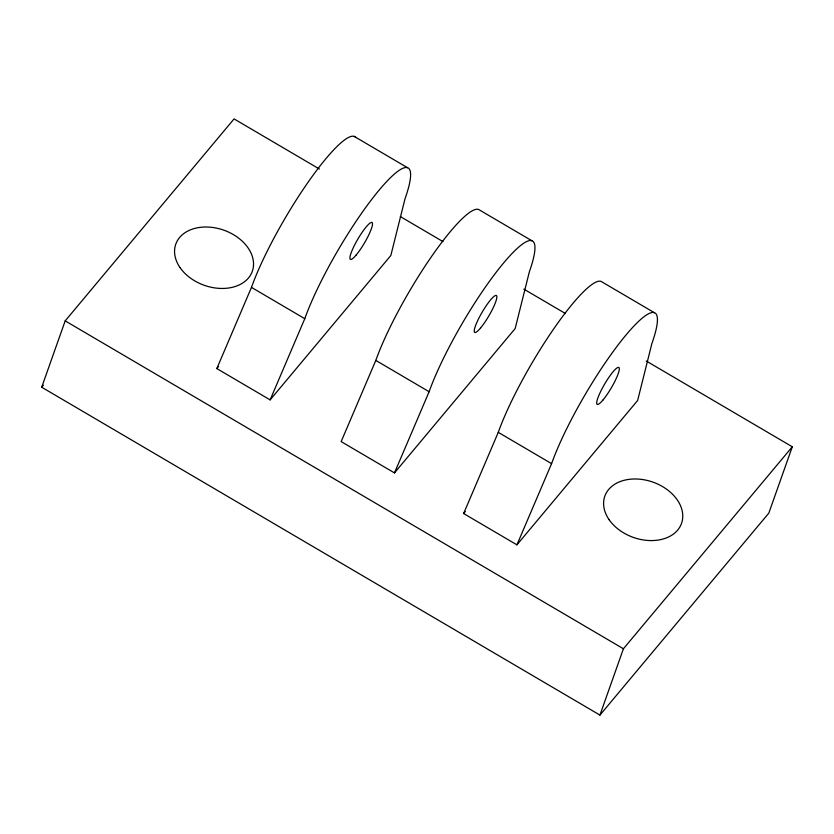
<?xml version="1.0" encoding="UTF-8"?>
<svg xmlns="http://www.w3.org/2000/svg" width="834" height="834" viewBox="0 0 834 834"><rect width="100%" height="100%" fill="white"/><g stroke="black" fill="none" stroke-linecap="round" stroke-linejoin="round"><path stroke-width="1.25" d="M646.277 361.018L792.3 446.784L768.812 513.118L599.938 715.092L41.7 387.216L65.188 320.882L234.062 118.908L319.422 169.041M599.938 715.092L623.425 648.769L792.3 446.784M270.133 399.882L304.785 318.692A105.22 18.88 -59.6 0 1 379.251 189.975A105.22 18.88 -59.6 0 1 405.011 198.815L390.833 255.506L270.133 399.882L216.819 368.565L251.472 287.386A105.22 18.88 -59.6 0 1 307.809 182.625A105.22 18.88 -59.6 0 1 355.857 137.568M531.894 240.765L478.58 209.449A105.22 18.88 -59.6 0 0 429.249 259.864A105.22 18.88 -59.6 0 0 375.811 360.413L341.158 441.603L394.472 472.909L515.172 328.544L529.35 271.842A105.22 18.88 -59.6 0 0 503.59 263.002A105.22 18.88 -59.6 0 0 429.124 391.719L394.472 472.909M516.934 544.842L551.587 463.652A105.22 18.88 -59.6 0 1 626.063 334.934A105.22 18.88 -59.6 0 1 651.823 343.775L637.645 400.466L516.934 544.842L463.621 513.536L498.273 432.346A105.22 18.88 -59.6 0 1 551.712 331.796A105.22 18.88 -59.6 0 1 601.053 281.381L654.367 312.698M41.7 387.216L43.368 385.225M216.819 368.565L218.487 366.574M463.621 513.536L465.289 511.544M354.242 136.422L407.555 167.738M400.299 216.548L442.979 241.61M523.856 289.117L565.41 313.521M251.472 287.386L304.785 318.692M375.811 360.413L429.124 391.719M498.273 432.346L551.587 463.652M65.188 320.882L623.425 648.769M609.122 519.718A40.699 29.326 19.5 0 0 677.698 530.059A40.699 29.326 19.5 0 0 642.701 479.56A40.699 29.326 19.5 0 0 609.122 519.718M180.081 267.651A40.605 29.253 19.5 0 0 248.49 277.962A40.605 29.253 19.5 0 0 213.577 227.588A40.605 29.253 19.5 0 0 180.081 267.651M602.94 400.039A21.382 3.836 -59.6 0 0 619.308 368.451A21.382 3.836 -59.6 0 0 601.773 389.259A21.382 3.836 -59.6 0 0 602.94 400.039M480.467 328.106A21.382 3.836 -59.6 0 0 496.845 296.518A21.382 3.836 -59.6 0 0 479.31 317.327A21.382 3.836 -59.6 0 0 480.467 328.106M356.128 255.068A21.382 3.836 -59.6 0 0 372.506 223.491A21.382 3.836 -59.6 0 0 354.971 244.299A21.382 3.836 -59.6 0 0 356.128 255.068"/></g></svg>
